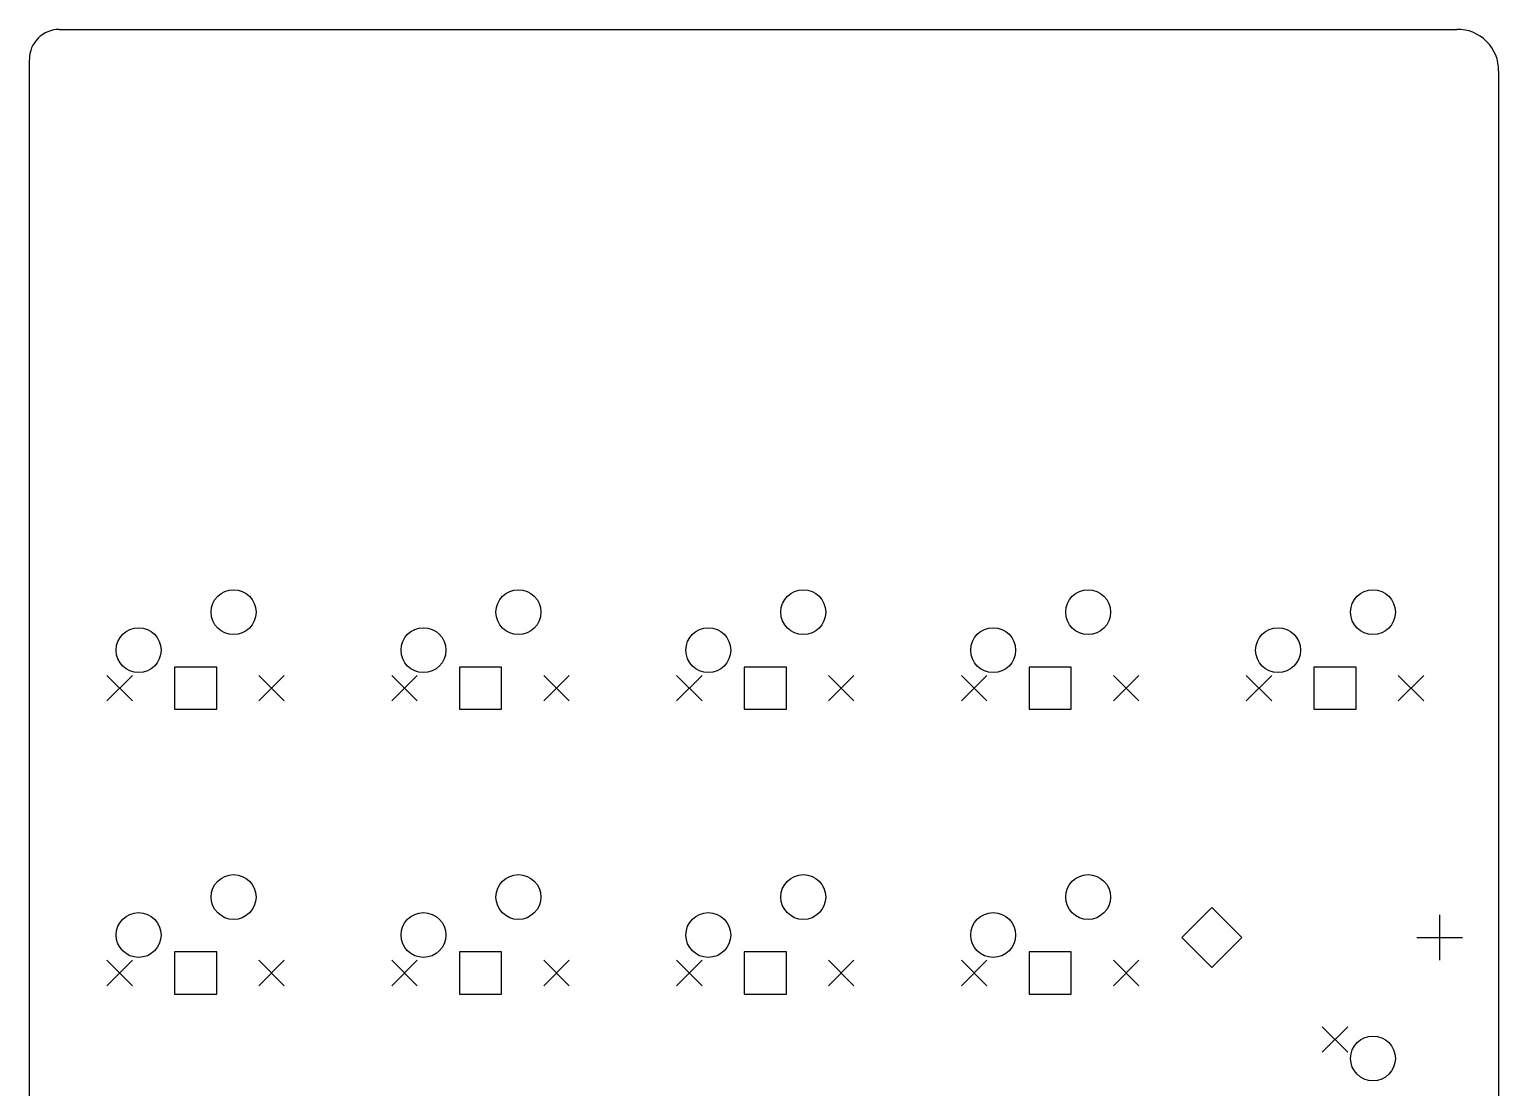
# Model space of a CAD drawing. Extents: x 18 to 119, y -176 to -24.
# Drawn here: x 20.2 to 118.5, y -94.5 to -23.7 of the extents above; entities that cross this region are included whole.
import ezdxf

# ---------------------------------------------------------------- set-up
doc = ezdxf.new("R2010")
doc.units = 0
doc.layers.add('BLACK', color=7, linetype='CONTINUOUS')

msp = doc.modelspace()

# ---------------------------------------------------------------- linework, layer by layer
at = {"layer": 'BLACK', "linetype": 'CONTINUOUS'}
for p, q in [((22.2422, -23.7), (115.7, -23.7)), ((20.2422, -153.018), (20.2422, -25.702)), ((118.5, -26.5), (118.5, -153.001)), ((32.7676, -66.3432), (29.9478, -66.3432)), ((29.9478, -66.3432), (29.9478, -69.163)), ((32.7676, -69.163), (32.7676, -66.3432)), ((51.8176, -66.3432), (48.9978, -66.3432)), ((48.9978, -66.3432), (48.9978, -69.163)), ((51.8176, -69.163), (51.8176, -66.3432)), ((70.8676, -66.3432), (68.0478, -66.3432)), ((68.0478, -66.3432), (68.0478, -69.163)), ((70.8676, -69.163), (70.8676, -66.3432)), ((89.9176, -66.3432), (87.0978, -66.3432)), ((87.0978, -66.3432), (87.0978, -69.163)), ((89.9176, -69.163), (89.9176, -66.3432)), ((108.968, -66.3432), (106.148, -66.3432)), ((106.148, -66.3432), (106.148, -69.163)), ((108.968, -69.163), (108.968, -66.3432)), ((25.4268, -66.9022), (27.1286, -68.604)), ((27.1286, -66.9022), (25.4268, -68.604)), ((35.5868, -66.9022), (37.2886, -68.604)), ((37.2886, -66.9022), (35.5868, -68.604)), ((44.4768, -66.9022), (46.1786, -68.604)), ((46.1786, -66.9022), (44.4768, -68.604)), ((54.6368, -66.9022), (56.3386, -68.604)), ((56.3386, -66.9022), (54.6368, -68.604)), ((63.5268, -66.9022), (65.2286, -68.604)), ((65.2286, -66.9022), (63.5268, -68.604)), ((73.6868, -66.9022), (75.3886, -68.604)), ((75.3886, -66.9022), (73.6868, -68.604)), ((82.5768, -66.9022), (84.2786, -68.604)), ((84.2786, -66.9022), (82.5768, -68.604)), ((92.7368, -66.9022), (94.4386, -68.604)), ((94.4386, -66.9022), (92.7368, -68.604)), ((101.627, -66.9022), (103.329, -68.604)), ((103.329, -66.9022), (101.627, -68.604)), ((111.787, -66.9022), (113.489, -68.604)), ((113.489, -66.9022), (111.787, -68.604)), ((29.9478, -69.163), (32.7676, -69.163)), ((48.9978, -69.163), (51.8176, -69.163)), ((68.0478, -69.163), (70.8676, -69.163)), ((87.0978, -69.163), (89.9176, -69.163)), ((106.148, -69.163), (108.968, -69.163)), ((99.3177, -82.4281), (97.3177, -84.4281)), ((101.318, -84.4281), (99.3177, -82.4281)), ((114.558, -82.9031), (114.558, -85.9531)), ((97.3177, -84.4281), (99.3177, -86.4281)), ((99.3177, -86.4281), (101.318, -84.4281)), ((113.033, -84.4281), (116.083, -84.4281)), ((32.7676, -85.3932), (29.9478, -85.3932)), ((29.9478, -85.3932), (29.9478, -88.213)), ((32.7676, -88.213), (32.7676, -85.3932)), ((51.8176, -85.3932), (48.9978, -85.3932)), ((48.9978, -85.3932), (48.9978, -88.213)), ((51.8176, -88.213), (51.8176, -85.3932)), ((70.8676, -85.3932), (68.0478, -85.3932)), ((68.0478, -85.3932), (68.0478, -88.213)), ((70.8676, -88.213), (70.8676, -85.3932)), ((89.9176, -85.3932), (87.0978, -85.3932)), ((87.0978, -85.3932), (87.0978, -88.213)), ((89.9176, -88.213), (89.9176, -85.3932)), ((25.4268, -85.9522), (27.1286, -87.654)), ((27.1286, -85.9522), (25.4268, -87.654)), ((35.5868, -85.9522), (37.2886, -87.654)), ((37.2886, -85.9522), (35.5868, -87.654)), ((44.4768, -85.9522), (46.1786, -87.654)), ((46.1786, -85.9522), (44.4768, -87.654)), ((54.6368, -85.9522), (56.3386, -87.654)), ((56.3386, -85.9522), (54.6368, -87.654)), ((63.5268, -85.9522), (65.2286, -87.654)), ((65.2286, -85.9522), (63.5268, -87.654)), ((73.6868, -85.9522), (75.3886, -87.654)), ((75.3886, -85.9522), (73.6868, -87.654)), ((82.5768, -85.9522), (84.2786, -87.654)), ((84.2786, -85.9522), (82.5768, -87.654)), ((92.7368, -85.9522), (94.4386, -87.654)), ((94.4386, -85.9522), (92.7368, -87.654)), ((29.9478, -88.213), (32.7676, -88.213)), ((48.9978, -88.213), (51.8176, -88.213)), ((68.0478, -88.213), (70.8676, -88.213)), ((87.0978, -88.213), (89.9176, -88.213)), ((106.707, -90.3972), (108.409, -92.099)), ((108.409, -90.3972), (106.707, -92.099))]:
    msp.add_line(p, q, dxfattribs=at)
at = {"layer": 'BLACK'}
for centre in [(33.8977, -62.6731), (52.9477, -62.6731), (71.9977, -62.6731), (91.0477, -62.6731), (110.098, -62.6731), (27.5477, -65.2131), (46.5977, -65.2131), (65.6477, -65.2131), (84.6977, -65.2131), (103.748, -65.2131), (33.8977, -81.7231), (52.9477, -81.7231), (71.9977, -81.7231), (91.0477, -81.7231), (27.5477, -84.2631), (46.5977, -84.2631), (65.6477, -84.2631), (84.6977, -84.2631), (110.098, -92.5181)]:
    msp.add_circle(centre, 1.5, dxfattribs=at)
for centre, radius, start, end in [((22.2432, -25.701), 2.001, -269.972, -179.971), ((115.767, -26.4325), 2.7333, -1.41507, 91.4151)]:
    msp.add_arc(centre, radius, start, end, dxfattribs=at)

doc.saveas('drawing.dxf')
